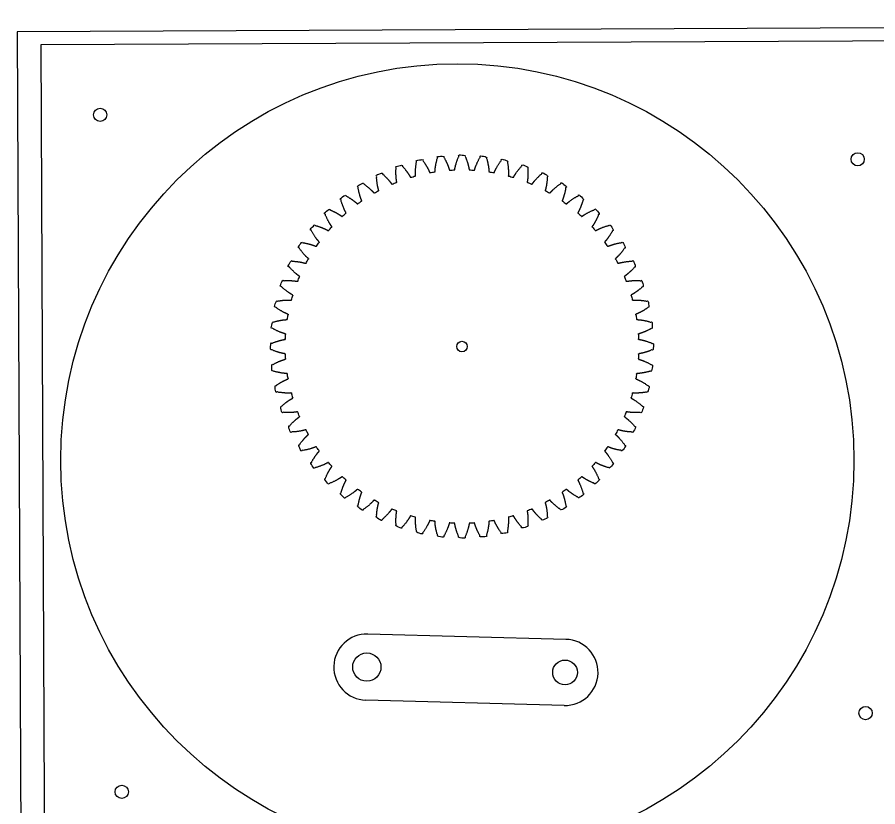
# Model space of a CAD drawing. Header units: inches. Extents: x -53 to 2382, y -31 to 1200.
# Drawn here: x -53 to 598, y 602 to 1200 of the extents above; entities that cross this region are included whole.
import ezdxf

# ---------------------------------------------------------------- set-up
doc = ezdxf.new("R2010")
doc.units = ezdxf.units.IN
doc.header["$MEASUREMENT"] = 0

msp = doc.modelspace()

# ---------------------------------------------------------------- linework, layer by layer
for p, q in [((361.94, 729.01), (211.99, 733.05)), ((360.59, 679.03), (210.65, 683.07))]:
    msp.add_line(p, q)
for points in [[(-47.66, -31.34), (2382.34, -20.38), (2376.84, 1199.62), (-53.16, 1188.66)], [(-29.95, -21.27), (2370.05, -10.45), (2364.64, 1189.55), (-35.36, 1178.73)]]:
    msp.add_lwpolyline(points, close=True)
for centre, radius in [((279.81, 864.43), 300), ((9.62, 1125.83), 5), ((582.66, 1092.14), 5), ((283.3, 950.49), 4), ((211.32, 708.06), 10.7), ((361.27, 704.02), 9.35), ((588.65, 673.27), 5), ((25.91, 613.74), 5)]:
    msp.add_circle(centre, radius)
for centre, start, end in [((211.32, 708.06), 88.45673, 268.45673), ((361.27, 704.02), 268.45673, 88.45673)]:
    msp.add_arc(centre, 25, start, end)
msp.add_rational_spline([(410.58, 900.76), (412.81, 900.54), (415.79, 900.45), (419.5, 900.76), (419.95, 901.98), (420.38, 903.21), (420.79, 904.45), (418.09, 907.01), (415.7, 908.79), (413.81, 910.02), (412.94, 910.58), (412.17, 911.03), (411.53, 911.37), (411.36, 911.46), (411.28, 911.65), (411.34, 911.84), (411.66, 912.92), (411.98, 914.01), (412.28, 915.1), (412.33, 915.29), (412.49, 915.41), (412.69, 915.39), (413.42, 915.34), (414.3, 915.31), (415.34, 915.32), (417.59, 915.35), (420.56, 915.6), (424.21, 916.32), (424.52, 917.59), (424.81, 918.86), (425.08, 920.13), (422.11, 922.37), (419.54, 923.88), (417.53, 924.88), (416.59, 925.35), (415.78, 925.7), (415.11, 925.97), (414.92, 926.05), (414.82, 926.22), (414.86, 926.42), (415.06, 927.53), (415.25, 928.64), (415.43, 929.76), (415.46, 929.96), (415.61, 930.09), (415.81, 930.1), (416.53, 930.13), (417.42, 930.2), (418.45, 930.33), (420.68, 930.61), (423.61, 931.19), (427.15, 932.32), (427.32, 933.61), (427.46, 934.9), (427.59, 936.2), (424.38, 938.09), (421.66, 939.3), (419.55, 940.07), (418.57, 940.43), (417.72, 940.69), (417.02, 940.88), (416.83, 940.94), (416.72, 941.1), (416.73, 941.3), (416.81, 942.43), (416.87, 943.56), (416.92, 944.69), (416.93, 944.89), (417.06, 945.03), (417.26, 945.07), (417.98, 945.18), (418.84, 945.34), (419.86, 945.59), (422.04, 946.12), (424.89, 947.02), (428.28, 948.54), (428.3, 949.84), (428.3, 951.14), (428.28, 952.45), (424.89, 953.96), (422.04, 954.86), (419.86, 955.39), (418.84, 955.64), (417.98, 955.81), (417.26, 955.92), (417.06, 955.95), (416.93, 956.1), (416.92, 956.3), (416.87, 957.43), (416.81, 958.56), (416.73, 959.69), (416.72, 959.88), (416.83, 960.05), (417.02, 960.1), (417.72, 960.29), (418.57, 960.55), (419.55, 960.91), (421.66, 961.68), (424.38, 962.89), (427.59, 964.78), (427.46, 966.08), (427.32, 967.37), (427.15, 968.67), (423.61, 969.8), (420.68, 970.37), (418.45, 970.65), (417.42, 970.79), (416.53, 970.85), (415.81, 970.88), (415.61, 970.89), (415.46, 971.02), (415.43, 971.22), (415.25, 972.34), (415.06, 973.45), (414.86, 974.57), (414.82, 974.76), (414.92, 974.94), (415.11, 975.01), (415.78, 975.28), (416.59, 975.63), (417.53, 976.1), (419.54, 977.1), (422.11, 978.61), (425.08, 980.85), (424.81, 982.12), (424.52, 983.39), (424.21, 984.66), (420.56, 985.38), (417.59, 985.63), (415.34, 985.66), (414.3, 985.67), (413.42, 985.64), (412.69, 985.59), (412.49, 985.58), (412.33, 985.69), (412.28, 985.88), (411.98, 986.98), (411.66, 988.06), (411.34, 989.15), (411.28, 989.34), (411.36, 989.52), (411.53, 989.61), (412.17, 989.96), (412.94, 990.4), (413.81, 990.97), (415.7, 992.19), (418.09, 993.98), (420.79, 996.53), (420.38, 997.77), (419.95, 999), (419.5, 1000.22), (415.79, 1000.53), (412.81, 1000.45), (410.58, 1000.22), (409.54, 1000.12), (408.66, 999.99), (407.95, 999.86), (407.75, 999.82), (407.58, 999.92), (407.5, 1000.1), (407.08, 1001.15), (406.65, 1002.2), (406.2, 1003.24), (406.13, 1003.42), (406.18, 1003.61), (406.35, 1003.73), (406.94, 1004.14), (407.66, 1004.66), (408.46, 1005.33), (410.2, 1006.75), (412.37, 1008.8), (414.77, 1011.64), (414.22, 1012.82), (413.66, 1013.99), (413.08, 1015.16), (409.36, 1015.05), (406.41, 1014.63), (404.21, 1014.16), (403.19, 1013.94), (402.33, 1013.72), (401.64, 1013.5), (401.45, 1013.45), (401.26, 1013.52), (401.17, 1013.7), (400.63, 1014.7), (400.09, 1015.69), (399.53, 1016.67), (399.43, 1016.84), (399.46, 1017.04), (399.61, 1017.17), (400.16, 1017.65), (400.81, 1018.25), (401.54, 1019), (403.1, 1020.61), (405.03, 1022.88), (407.1, 1025.98), (406.42, 1027.09), (405.73, 1028.19), (405.02, 1029.28), (401.34, 1028.76), (398.45, 1028.01), (396.32, 1027.3), (395.33, 1026.97), (394.51, 1026.65), (393.84, 1026.36), (393.65, 1026.28), (393.46, 1026.33), (393.35, 1026.5), (392.71, 1027.43), (392.05, 1028.35), (391.39, 1029.27), (391.27, 1029.43), (391.28, 1029.63), (391.41, 1029.77), (391.91, 1030.31), (392.48, 1030.98), (393.12, 1031.8), (394.5, 1033.58), (396.16, 1036.06), (397.87, 1039.36), (397.07, 1040.39), (396.26, 1041.41), (395.43, 1042.42), (391.83, 1041.49), (389.05, 1040.42), (387.01, 1039.47), (386.06, 1039.03), (385.28, 1038.62), (384.65, 1038.26), (384.48, 1038.16), (384.28, 1038.19), (384.15, 1038.34), (383.4, 1039.2), (382.65, 1040.04), (381.89, 1040.87), (381.75, 1041.02), (381.74, 1041.22), (381.86, 1041.38), (382.29, 1041.97), (382.78, 1042.7), (383.33, 1043.59), (384.5, 1045.51), (385.87, 1048.16), (387.2, 1051.63), (386.29, 1052.57), (385.37, 1053.49), (384.44, 1054.4), (380.96, 1053.07), (378.31, 1051.69), (376.39, 1050.52), (375.5, 1049.98), (374.77, 1049.48), (374.18, 1049.05), (374.02, 1048.94), (373.82, 1048.95), (373.68, 1049.08), (372.84, 1049.85), (372, 1050.6), (371.15, 1051.34), (371, 1051.48), (370.96, 1051.67), (371.06, 1051.84), (371.42, 1052.48), (371.83, 1053.26), (372.27, 1054.2), (373.22, 1056.24), (374.29, 1059.03), (375.22, 1062.63), (374.21, 1063.46), (373.2, 1064.27), (372.17, 1065.07), (368.86, 1063.36), (366.38, 1061.7), (364.61, 1060.32), (363.78, 1059.68), (363.11, 1059.1), (362.58, 1058.61), (362.43, 1058.48), (362.23, 1058.46), (362.07, 1058.58), (361.16, 1059.25), (360.23, 1059.9), (359.3, 1060.55), (359.14, 1060.66), (359.08, 1060.85), (359.16, 1061.03), (359.45, 1061.7), (359.77, 1062.53), (360.1, 1063.51), (360.82, 1065.65), (361.57, 1068.53), (362.09, 1072.22), (360.99, 1072.93), (359.89, 1073.62), (358.78, 1074.3), (355.68, 1072.23), (353.41, 1070.3), (351.8, 1068.73), (351.05, 1068), (350.45, 1067.36), (349.97, 1066.81), (349.84, 1066.66), (349.65, 1066.62), (349.47, 1066.72), (348.49, 1067.28), (347.5, 1067.83), (346.5, 1068.36), (346.33, 1068.46), (346.25, 1068.64), (346.31, 1068.83), (346.52, 1069.53), (346.75, 1070.38), (346.97, 1071.4), (347.44, 1073.6), (347.86, 1076.55), (347.96, 1080.27), (346.8, 1080.86), (345.62, 1081.42), (344.44, 1081.97), (341.6, 1079.57), (339.56, 1077.4), (338.13, 1075.66), (337.47, 1074.85), (336.94, 1074.14), (336.53, 1073.54), (336.42, 1073.38), (336.23, 1073.32), (336.04, 1073.4), (335, 1073.85), (333.96, 1074.28), (332.91, 1074.7), (332.72, 1074.77), (332.63, 1074.95), (332.66, 1075.14), (332.79, 1075.86), (332.92, 1076.73), (333.03, 1077.77), (333.25, 1080.01), (333.34, 1082.99), (333.03, 1086.7), (331.8, 1087.15), (330.57, 1087.58), (329.34, 1087.99), (326.78, 1085.28), (324.99, 1082.9), (323.77, 1081.01), (323.2, 1080.14), (322.76, 1079.37), (322.42, 1078.73), (322.32, 1078.55), (322.14, 1078.48), (321.95, 1078.53), (320.87, 1078.86), (319.78, 1079.17), (318.69, 1079.47), (318.5, 1079.53), (318.38, 1079.69), (318.39, 1079.89), (318.45, 1080.61), (318.48, 1081.5), (318.46, 1082.54), (318.43, 1084.79), (318.19, 1087.76), (317.46, 1091.41), (316.2, 1091.72), (314.93, 1092.01), (313.65, 1092.28), (311.42, 1089.3), (309.91, 1086.73), (308.9, 1084.72), (308.44, 1083.79), (308.08, 1082.98), (307.81, 1082.3), (307.74, 1082.12), (307.57, 1082.02), (307.37, 1082.06), (306.26, 1082.26), (305.14, 1082.45), (304.02, 1082.63), (303.83, 1082.66), (303.69, 1082.81), (303.69, 1083), (303.66, 1083.73), (303.59, 1084.61), (303.46, 1085.65), (303.18, 1087.88), (302.6, 1090.8), (301.47, 1094.35), (300.18, 1094.51), (298.88, 1094.66), (297.59, 1094.79), (295.7, 1091.58), (294.48, 1088.86), (293.71, 1086.75), (293.35, 1085.77), (293.09, 1084.92), (292.9, 1084.22), (292.85, 1084.03), (292.69, 1083.91), (292.49, 1083.93), (291.36, 1084), (290.23, 1084.07), (289.1, 1084.12), (288.9, 1084.12), (288.75, 1084.26), (288.72, 1084.45), (288.61, 1085.17), (288.44, 1086.04), (288.2, 1087.06), (287.67, 1089.24), (286.77, 1092.08), (285.25, 1095.48), (283.95, 1095.5), (282.64, 1095.5), (281.34, 1095.48), (279.82, 1092.08), (278.92, 1089.24), (278.39, 1087.06), (278.15, 1086.04), (277.98, 1085.17), (277.87, 1084.45), (277.84, 1084.26), (277.69, 1084.12), (277.49, 1084.12), (276.36, 1084.07), (275.23, 1084), (274.1, 1083.93), (273.9, 1083.91), (273.74, 1084.03), (273.69, 1084.22), (273.5, 1084.92), (273.24, 1085.77), (272.88, 1086.75), (272.11, 1088.86), (270.89, 1091.58), (269, 1094.79), (267.71, 1094.66), (266.41, 1094.51), (265.12, 1094.35), (263.99, 1090.8), (263.41, 1087.88), (263.13, 1085.65), (263, 1084.61), (262.93, 1083.73), (262.9, 1083), (262.9, 1082.81), (262.76, 1082.66), (262.57, 1082.63), (261.45, 1082.45), (260.33, 1082.26), (259.22, 1082.06), (259.02, 1082.02), (258.85, 1082.12), (258.78, 1082.3), (258.51, 1082.98), (258.15, 1083.79), (257.69, 1084.72), (256.68, 1086.73), (255.17, 1089.3), (252.94, 1092.28), (251.66, 1092.01), (250.39, 1091.72), (249.13, 1091.41), (248.4, 1087.76), (248.16, 1084.79), (248.13, 1082.54), (248.11, 1081.5), (248.14, 1080.61), (248.2, 1079.89), (248.21, 1079.69), (248.09, 1079.53), (247.9, 1079.47), (246.81, 1079.17), (245.72, 1078.86), (244.64, 1078.53), (244.45, 1078.48), (244.27, 1078.55), (244.17, 1078.73), (243.83, 1079.37), (243.39, 1080.14), (242.82, 1081.01), (241.6, 1082.9), (239.81, 1085.28), (237.25, 1087.99), (236.02, 1087.58), (234.79, 1087.15), (233.56, 1086.7), (233.25, 1082.99), (233.34, 1080.01), (233.56, 1077.77), (233.67, 1076.73), (233.8, 1075.86), (233.93, 1075.14), (233.96, 1074.95), (233.87, 1074.77), (233.68, 1074.7), (232.63, 1074.28), (231.59, 1073.85), (230.55, 1073.4), (230.36, 1073.32), (230.17, 1073.38), (230.06, 1073.54), (229.65, 1074.14), (229.12, 1074.85), (228.46, 1075.66), (227.03, 1077.4), (224.99, 1079.57), (222.15, 1081.97), (220.97, 1081.42), (219.79, 1080.86), (218.63, 1080.27), (218.73, 1076.55), (219.15, 1073.6), (219.62, 1071.4), (219.84, 1070.38), (220.07, 1069.53), (220.28, 1068.83), (220.34, 1068.64), (220.26, 1068.46), (220.09, 1068.36), (219.09, 1067.83), (218.1, 1067.28), (217.12, 1066.72), (216.94, 1066.62), (216.75, 1066.66), (216.62, 1066.81), (216.14, 1067.36), (215.54, 1068), (214.79, 1068.73), (213.18, 1070.3), (210.91, 1072.23), (207.81, 1074.3), (206.7, 1073.62), (205.6, 1072.93), (204.5, 1072.22), (205.02, 1068.53), (205.77, 1065.65), (206.49, 1063.51), (206.82, 1062.53), (207.14, 1061.7), (207.43, 1061.03), (207.51, 1060.85), (207.45, 1060.66), (207.29, 1060.55), (206.36, 1059.9), (205.43, 1059.25), (204.52, 1058.58), (204.36, 1058.46), (204.16, 1058.48), (204.01, 1058.61), (203.48, 1059.1), (202.81, 1059.68), (201.98, 1060.32), (200.21, 1061.7), (197.73, 1063.36), (194.42, 1065.07), (193.39, 1064.27), (192.38, 1063.46), (191.37, 1062.63), (192.3, 1059.03), (193.37, 1056.24), (194.32, 1054.2), (194.76, 1053.26), (195.17, 1052.48), (195.53, 1051.84), (195.63, 1051.67), (195.59, 1051.48), (195.44, 1051.34), (194.59, 1050.6), (193.75, 1049.85), (192.91, 1049.08), (192.77, 1048.95), (192.57, 1048.94), (192.41, 1049.05), (191.82, 1049.48), (191.09, 1049.98), (190.2, 1050.52), (188.28, 1051.69), (185.63, 1053.07), (182.15, 1054.4), (181.22, 1053.49), (180.3, 1052.57), (179.39, 1051.63), (180.72, 1048.16), (182.09, 1045.51), (183.26, 1043.59), (183.81, 1042.7), (184.3, 1041.97), (184.73, 1041.38), (184.85, 1041.22), (184.84, 1041.02), (184.7, 1040.87), (183.94, 1040.04), (183.19, 1039.2), (182.44, 1038.34), (182.31, 1038.19), (182.11, 1038.16), (181.94, 1038.26), (181.31, 1038.62), (180.53, 1039.03), (179.58, 1039.47), (177.54, 1040.42), (174.76, 1041.49), (171.16, 1042.42), (170.33, 1041.41), (169.52, 1040.39), (168.72, 1039.36), (170.43, 1036.06), (172.09, 1033.58), (173.47, 1031.8), (174.11, 1030.98), (174.68, 1030.31), (175.18, 1029.77), (175.31, 1029.63), (175.32, 1029.43), (175.2, 1029.27), (174.54, 1028.35), (173.88, 1027.43), (173.24, 1026.5), (173.13, 1026.33), (172.94, 1026.28), (172.75, 1026.36), (172.08, 1026.65), (171.26, 1026.97), (170.27, 1027.3), (168.14, 1028.01), (165.25, 1028.76), (161.57, 1029.28), (160.86, 1028.19), (160.17, 1027.09), (159.49, 1025.98), (161.56, 1022.88), (163.49, 1020.61), (165.05, 1019), (165.78, 1018.25), (166.43, 1017.65), (166.98, 1017.17), (167.13, 1017.04), (167.16, 1016.84), (167.06, 1016.67), (166.5, 1015.69), (165.96, 1014.7), (165.42, 1013.7), (165.33, 1013.52), (165.14, 1013.45), (164.95, 1013.5), (164.26, 1013.72), (163.4, 1013.94), (162.38, 1014.16), (160.18, 1014.63), (157.23, 1015.05), (153.51, 1015.16), (152.93, 1013.99), (152.37, 1012.82), (151.82, 1011.64), (154.22, 1008.8), (156.39, 1006.75), (158.13, 1005.33), (158.93, 1004.66), (159.65, 1004.14), (160.24, 1003.73), (160.41, 1003.61), (160.46, 1003.42), (160.39, 1003.24), (159.94, 1002.2), (159.51, 1001.15), (159.09, 1000.1), (159.01, 999.92), (158.84, 999.82), (158.64, 999.86), (157.93, 999.99), (157.05, 1000.12), (156.01, 1000.22), (153.78, 1000.45), (150.8, 1000.53), (147.09, 1000.22), (146.64, 999), (146.21, 997.77), (145.8, 996.53), (148.5, 993.98), (150.89, 992.19), (152.78, 990.97), (153.65, 990.4), (154.42, 989.96), (155.06, 989.61), (155.23, 989.52), (155.31, 989.34), (155.25, 989.15), (154.93, 988.06), (154.61, 986.98), (154.31, 985.88), (154.26, 985.69), (154.1, 985.58), (153.9, 985.59), (153.17, 985.64), (152.29, 985.67), (151.25, 985.66), (149, 985.63), (146.03, 985.38), (142.38, 984.66), (142.07, 983.39), (141.78, 982.12), (141.51, 980.85), (144.48, 978.61), (147.05, 977.1), (149.06, 976.1), (150, 975.63), (150.81, 975.28), (151.48, 975.01), (151.67, 974.94), (151.77, 974.76), (151.73, 974.57), (151.53, 973.45), (151.34, 972.34), (151.16, 971.22), (151.13, 971.02), (150.98, 970.89), (150.78, 970.88), (150.06, 970.85), (149.17, 970.79), (148.14, 970.65), (145.91, 970.37), (142.98, 969.8), (139.44, 968.67), (139.27, 967.37), (139.13, 966.08), (139, 964.78), (142.21, 962.89), (144.93, 961.68), (147.04, 960.91), (148.02, 960.55), (148.87, 960.29), (149.57, 960.1), (149.76, 960.05), (149.87, 959.88), (149.86, 959.69), (149.78, 958.56), (149.72, 957.43), (149.67, 956.3), (149.66, 956.1), (149.53, 955.95), (149.33, 955.92), (148.61, 955.81), (147.75, 955.64), (146.73, 955.39), (144.55, 954.86), (141.7, 953.96), (138.31, 952.45), (138.29, 951.14), (138.29, 949.84), (138.31, 948.54), (141.7, 947.02), (144.55, 946.12), (146.73, 945.59), (147.75, 945.34), (148.61, 945.18), (149.33, 945.07), (149.53, 945.03), (149.66, 944.89), (149.67, 944.69), (149.72, 943.56), (149.78, 942.43), (149.86, 941.3), (149.87, 941.1), (149.76, 940.94), (149.57, 940.88), (148.87, 940.69), (148.02, 940.43), (147.04, 940.07), (144.93, 939.3), (142.21, 938.09), (139, 936.2), (139.13, 934.9), (139.27, 933.61), (139.44, 932.32), (142.98, 931.19), (145.91, 930.61), (148.14, 930.33), (149.17, 930.2), (150.06, 930.13), (150.78, 930.1), (150.98, 930.09), (151.13, 929.96), (151.16, 929.76), (151.34, 928.64), (151.53, 927.53), (151.73, 926.42), (151.77, 926.22), (151.67, 926.05), (151.48, 925.97), (150.81, 925.7), (150, 925.35), (149.06, 924.88), (147.05, 923.88), (144.48, 922.37), (141.51, 920.13), (141.78, 918.86), (142.07, 917.59), (142.38, 916.32), (146.03, 915.6), (149, 915.35), (151.25, 915.32), (152.29, 915.31), (153.17, 915.34), (153.9, 915.39), (154.1, 915.41), (154.26, 915.29), (154.31, 915.1), (154.61, 914.01), (154.93, 912.92), (155.25, 911.84), (155.31, 911.65), (155.23, 911.46), (155.06, 911.37), (154.42, 911.03), (153.65, 910.58), (152.78, 910.02), (150.89, 908.79), (148.5, 907.01), (145.8, 904.45), (146.21, 903.21), (146.64, 901.98), (147.09, 900.76), (150.8, 900.45), (153.78, 900.54), (156.01, 900.76), (157.05, 900.86), (157.93, 900.99), (158.64, 901.12), (158.84, 901.16), (159.01, 901.06), (159.09, 900.88), (159.51, 899.83), (159.94, 898.78), (160.39, 897.74), (160.46, 897.56), (160.41, 897.37), (160.24, 897.26), (159.65, 896.84), (158.93, 896.32), (158.13, 895.66), (156.39, 894.23), (154.22, 892.19), (151.82, 889.34), (152.37, 888.16), (152.93, 886.99), (153.51, 885.82), (157.23, 885.93), (160.18, 886.35), (162.38, 886.82), (163.4, 887.04), (164.26, 887.27), (164.95, 887.48), (165.14, 887.54), (165.33, 887.46), (165.42, 887.28), (165.96, 886.29), (166.5, 885.3), (167.06, 884.31), (167.16, 884.14), (167.13, 883.94), (166.98, 883.81), (166.43, 883.34), (165.78, 882.73), (165.05, 881.99), (163.49, 880.38), (161.56, 878.1), (159.49, 875.01), (160.17, 873.9), (160.86, 872.79), (161.57, 871.7), (165.25, 872.22), (168.14, 872.97), (170.27, 873.68), (171.26, 874.01), (172.08, 874.34), (172.75, 874.62), (172.94, 874.7), (173.13, 874.65), (173.24, 874.48), (173.88, 873.55), (174.54, 872.63), (175.2, 871.72), (175.32, 871.56), (175.31, 871.36), (175.18, 871.21), (174.68, 870.67), (174.11, 870), (173.47, 869.18), (172.09, 867.4), (170.43, 864.93), (168.72, 861.62), (169.52, 860.59), (170.33, 859.57), (171.16, 858.56), (174.76, 859.5), (177.54, 860.56), (179.58, 861.51), (180.53, 861.95), (181.31, 862.36), (181.94, 862.72), (182.11, 862.82), (182.31, 862.79), (182.44, 862.64), (183.19, 861.79), (183.94, 860.94), (184.7, 860.11), (184.84, 859.96), (184.85, 859.76), (184.73, 859.6), (184.3, 859.02), (183.81, 858.28), (183.26, 857.39), (182.09, 855.47), (180.72, 852.83), (179.39, 849.35), (180.3, 848.42), (181.22, 847.5), (182.15, 846.59), (185.63, 847.92), (188.28, 849.29), (190.2, 850.46), (191.09, 851), (191.82, 851.5), (192.41, 851.93), (192.57, 852.05), (192.77, 852.04), (192.91, 851.9), (193.75, 851.14), (194.59, 850.38), (195.44, 849.64), (195.59, 849.51), (195.63, 849.31), (195.53, 849.14), (195.17, 848.51), (194.76, 847.73), (194.32, 846.78), (193.37, 844.74), (192.3, 841.96), (191.37, 838.35), (192.38, 837.53), (193.39, 836.71), (194.42, 835.92), (197.73, 837.63), (200.21, 839.29), (201.98, 840.66), (202.81, 841.3), (203.48, 841.88), (204.01, 842.37), (204.16, 842.51), (204.36, 842.52), (204.52, 842.4), (205.43, 841.73), (206.36, 841.08), (207.29, 840.44), (207.45, 840.32), (207.51, 840.13), (207.43, 839.95), (207.14, 839.28), (206.82, 838.46), (206.49, 837.47), (205.77, 835.34), (205.02, 832.45), (204.5, 828.77), (205.6, 828.06), (206.7, 827.36), (207.81, 826.69), (210.91, 828.76), (213.18, 830.68), (214.79, 832.25), (215.54, 832.98), (216.14, 833.63), (216.62, 834.18), (216.75, 834.33), (216.94, 834.36), (217.12, 834.26), (218.1, 833.7), (219.09, 833.15), (220.09, 832.62), (220.26, 832.52), (220.34, 832.34), (220.28, 832.15), (220.07, 831.45), (219.84, 830.6), (219.62, 829.58), (219.15, 827.38), (218.73, 824.43), (218.63, 820.71), (219.79, 820.13), (220.97, 819.56), (222.15, 819.01), (224.99, 821.42), (227.03, 823.59), (228.46, 825.32), (229.12, 826.13), (229.65, 826.84), (230.06, 827.44), (230.17, 827.61), (230.36, 827.66), (230.55, 827.58), (231.59, 827.14), (232.63, 826.7), (233.68, 826.28), (233.87, 826.21), (233.96, 826.03), (233.93, 825.84), (233.8, 825.12), (233.67, 824.25), (233.56, 823.21), (233.34, 820.97), (233.25, 817.99), (233.56, 814.28), (234.79, 813.84), (236.02, 813.41), (237.25, 812.99), (239.81, 815.7), (241.6, 818.08), (242.82, 819.97), (243.39, 820.85), (243.83, 821.61), (244.17, 822.25), (244.27, 822.43), (244.45, 822.51), (244.64, 822.45), (245.72, 822.12), (246.81, 821.81), (247.9, 821.51), (248.09, 821.46), (248.21, 821.29), (248.2, 821.1), (248.14, 820.37), (248.11, 819.49), (248.13, 818.44), (248.16, 816.19), (248.4, 813.22), (249.13, 809.57), (250.39, 809.27), (251.66, 808.98), (252.94, 808.7), (255.17, 811.68), (256.68, 814.25), (257.69, 816.26), (258.15, 817.19), (258.51, 818), (258.78, 818.68), (258.85, 818.87), (259.02, 818.96), (259.22, 818.93), (260.33, 818.72), (261.45, 818.53), (262.57, 818.36), (262.76, 818.33), (262.9, 818.18), (262.9, 817.98), (262.93, 817.25), (263, 816.37), (263.13, 815.34), (263.41, 813.1), (263.99, 810.18), (265.12, 806.63), (266.41, 806.47), (267.71, 806.32), (269, 806.2), (270.89, 809.4), (272.11, 812.13), (272.88, 814.24), (273.24, 815.22), (273.5, 816.06), (273.69, 816.76), (273.74, 816.96), (273.9, 817.07), (274.1, 817.06), (275.23, 816.98), (276.36, 816.92), (277.49, 816.87), (277.69, 816.86), (277.84, 816.73), (277.87, 816.53), (277.98, 815.81), (278.15, 814.94), (278.39, 813.93), (278.92, 811.74), (279.82, 808.9), (281.34, 805.5), (282.64, 805.49), (283.95, 805.49), (285.25, 805.5), (286.77, 808.9), (287.67, 811.74), (288.2, 813.93), (288.44, 814.94), (288.61, 815.81), (288.72, 816.53), (288.75, 816.73), (288.9, 816.86), (289.1, 816.87), (290.23, 816.92), (291.36, 816.98), (292.49, 817.06), (292.69, 817.07), (292.85, 816.96), (292.9, 816.76), (293.09, 816.06), (293.35, 815.22), (293.71, 814.24), (294.48, 812.13), (295.7, 809.4), (297.59, 806.2), (298.88, 806.32), (300.18, 806.47), (301.47, 806.63), (302.6, 810.18), (303.18, 813.1), (303.46, 815.34), (303.59, 816.37), (303.66, 817.25), (303.69, 817.98), (303.69, 818.18), (303.83, 818.33), (304.02, 818.36), (305.14, 818.53), (306.26, 818.72), (307.37, 818.93), (307.57, 818.96), (307.74, 818.87), (307.81, 818.68), (308.08, 818), (308.44, 817.19), (308.9, 816.26), (309.91, 814.25), (311.42, 811.68), (313.65, 808.7), (314.93, 808.98), (316.2, 809.27), (317.46, 809.57), (318.19, 813.22), (318.43, 816.19), (318.46, 818.44), (318.48, 819.49), (318.45, 820.37), (318.39, 821.1), (318.38, 821.29), (318.5, 821.46), (318.69, 821.51), (319.78, 821.81), (320.87, 822.12), (321.95, 822.45), (322.14, 822.51), (322.32, 822.43), (322.42, 822.25), (322.76, 821.61), (323.2, 820.85), (323.77, 819.97), (324.99, 818.08), (326.78, 815.7), (329.34, 812.99), (330.57, 813.41), (331.8, 813.84), (333.03, 814.28), (333.34, 817.99), (333.25, 820.97), (333.03, 823.21), (332.92, 824.25), (332.79, 825.12), (332.66, 825.84), (332.63, 826.03), (332.72, 826.21), (332.91, 826.28), (333.96, 826.7), (335, 827.14), (336.04, 827.58), (336.23, 827.66), (336.42, 827.61), (336.53, 827.44), (336.94, 826.84), (337.47, 826.13), (338.13, 825.32), (339.56, 823.59), (341.6, 821.42), (344.44, 819.01), (345.62, 819.56), (346.8, 820.13), (347.96, 820.71), (347.86, 824.43), (347.44, 827.38), (346.97, 829.58), (346.75, 830.6), (346.52, 831.45), (346.31, 832.15), (346.25, 832.34), (346.33, 832.52), (346.5, 832.62), (347.5, 833.15), (348.49, 833.7), (349.47, 834.26), (349.65, 834.36), (349.84, 834.33), (349.97, 834.18), (350.45, 833.63), (351.05, 832.98), (351.8, 832.25), (353.41, 830.68), (355.68, 828.76), (358.78, 826.69), (359.89, 827.36), (360.99, 828.06), (362.09, 828.77), (361.57, 832.45), (360.82, 835.34), (360.1, 837.47), (359.77, 838.46), (359.45, 839.28), (359.16, 839.95), (359.08, 840.13), (359.14, 840.32), (359.3, 840.44), (360.23, 841.08), (361.16, 841.73), (362.07, 842.4), (362.23, 842.52), (362.43, 842.51), (362.58, 842.37), (363.11, 841.88), (363.78, 841.3), (364.61, 840.66), (366.38, 839.29), (368.86, 837.63), (372.17, 835.92), (373.2, 836.71), (374.21, 837.53), (375.22, 838.35), (374.29, 841.96), (373.22, 844.74), (372.27, 846.78), (371.83, 847.73), (371.42, 848.51), (371.06, 849.14), (370.96, 849.31), (371, 849.51), (371.15, 849.64), (372, 850.38), (372.84, 851.14), (373.68, 851.9), (373.82, 852.04), (374.02, 852.05), (374.18, 851.93), (374.77, 851.5), (375.5, 851), (376.39, 850.46), (378.31, 849.29), (380.96, 847.92), (384.44, 846.59), (385.37, 847.5), (386.29, 848.42), (387.2, 849.35), (385.87, 852.83), (384.5, 855.47), (383.33, 857.39), (382.78, 858.28), (382.29, 859.02), (381.86, 859.6), (381.74, 859.76), (381.75, 859.96), (381.89, 860.11), (382.65, 860.94), (383.4, 861.79), (384.15, 862.64), (384.28, 862.79), (384.48, 862.82), (384.65, 862.72), (385.28, 862.36), (386.06, 861.95), (387.01, 861.51), (389.05, 860.56), (391.83, 859.5), (395.43, 858.56), (396.26, 859.57), (397.07, 860.59), (397.87, 861.62), (396.16, 864.93), (394.5, 867.4), (393.12, 869.18), (392.48, 870), (391.91, 870.67), (391.41, 871.21), (391.28, 871.36), (391.27, 871.56), (391.39, 871.72), (392.05, 872.63), (392.71, 873.55), (393.35, 874.48), (393.46, 874.65), (393.65, 874.7), (393.84, 874.62), (394.51, 874.34), (395.33, 874.01), (396.32, 873.68), (398.45, 872.97), (401.34, 872.22), (405.02, 871.7), (405.73, 872.79), (406.42, 873.9), (407.1, 875.01), (405.03, 878.1), (403.1, 880.38), (401.54, 881.99), (400.81, 882.73), (400.16, 883.34), (399.61, 883.81), (399.46, 883.94), (399.43, 884.14), (399.53, 884.31), (400.09, 885.3), (400.63, 886.29), (401.17, 887.28), (401.26, 887.46), (401.45, 887.54), (401.64, 887.48), (402.33, 887.27), (403.19, 887.04), (404.21, 886.82), (406.41, 886.35), (409.36, 885.93), (413.08, 885.82), (413.66, 886.99), (414.22, 888.16), (414.77, 889.34), (412.37, 892.19), (410.2, 894.23), (408.46, 895.66), (407.66, 896.32), (406.94, 896.84), (406.35, 897.26), (406.18, 897.37), (406.13, 897.56), (406.2, 897.74), (406.65, 898.78), (407.08, 899.83), (407.5, 900.88), (407.58, 901.06), (407.75, 901.16), (407.95, 901.12), (408.66, 900.99), (409.54, 900.86), (410.58, 900.76)], [1, 1, 1, 1, 0.999939459998, 0.999939459998, 1, 1, 1, 1, 1, 1, 1, 0.848877451373, 0.848877451373, 1, 0.999946311089, 0.999946311089, 1, 0.848877451372, 0.848877451372, 1, 1, 1, 1, 1, 1, 1, 0.999939459998, 0.999939459998, 1, 1, 1, 1, 1, 1, 1, 0.848877451372, 0.848877451372, 1, 0.999946311089, 0.999946311089, 1, 0.848877451373, 0.848877451373, 1, 1, 1, 1, 1, 1, 1, 0.999939459998, 0.999939459998, 1, 1, 1, 1, 1, 1, 1, 0.848877451373, 0.848877451373, 1, 0.999946311089, 0.999946311089, 1, 0.848877451372, 0.848877451372, 1, 1, 1, 1, 1, 1, 1, 0.999939459998, 0.999939459998, 1, 1, 1, 1, 1, 1, 1, 0.848877451373, 0.848877451373, 1, 0.999946311089, 0.999946311089, 1, 0.848877451372, 0.848877451372, 1, 1, 1, 1, 1, 1, 1, 0.999939459998, 0.999939459998, 1, 1, 1, 1, 1, 1, 1, 0.848877451373, 0.848877451373, 1, 0.999946311089, 0.999946311089, 1, 0.848877451373, 0.848877451373, 1, 1, 1, 1, 1, 1, 1, 0.999939459998, 0.999939459998, 1, 1, 1, 1, 1, 1, 1, 0.848877451373, 0.848877451373, 1, 0.999946311089, 0.999946311089, 1, 0.848877451372, 0.848877451372, 1, 1, 1, 1, 1, 1, 1, 0.999939459998, 0.999939459998, 1, 1, 1, 1, 1, 1, 1, 0.848877451373, 0.848877451373, 1, 0.999946311089, 0.999946311089, 1, 0.848877451372, 0.848877451372, 1, 1, 1, 1, 1, 1, 1, 0.999939459998, 0.999939459998, 1, 1, 1, 1, 1, 1, 1, 0.848877451373, 0.848877451373, 1, 0.999946311089, 0.999946311089, 1, 0.848877451373, 0.848877451373, 1, 1, 1, 1, 1, 1, 1, 0.999939459998, 0.999939459998, 1, 1, 1, 1, 1, 1, 1, 0.848877451373, 0.848877451373, 1, 0.999946311089, 0.999946311089, 1, 0.848877451373, 0.848877451373, 1, 1, 1, 1, 1, 1, 1, 0.999939459998, 0.999939459998, 1, 1, 1, 1, 1, 1, 1, 0.848877451373, 0.848877451373, 1, 0.999946311089, 0.999946311089, 1, 0.848877451373, 0.848877451373, 1, 1, 1, 1, 1, 1, 1, 0.999939459998, 0.999939459998, 1, 1, 1, 1, 1, 1, 1, 0.848877451373, 0.848877451373, 1, 0.999946311089, 0.999946311089, 1, 0.848877451373, 0.848877451373, 1, 1, 1, 1, 1, 1, 1, 0.999939459998, 0.999939459998, 1, 1, 1, 1, 1, 1, 1, 0.848877451373, 0.848877451373, 1, 0.999946311089, 0.999946311089, 1, 0.848877451372, 0.848877451372, 1, 1, 1, 1, 1, 1, 1, 0.999939459998, 0.999939459998, 1, 1, 1, 1, 1, 1, 1, 0.848877451373, 0.848877451373, 1, 0.999946311089, 0.999946311089, 1, 0.848877451373, 0.848877451373, 1, 1, 1, 1, 1, 1, 1, 0.999939459998, 0.999939459998, 1, 1, 1, 1, 1, 1, 1, 0.848877451373, 0.848877451373, 1, 0.999946311089, 0.999946311089, 1, 0.848877451373, 0.848877451373, 1, 1, 1, 1, 1, 1, 1, 0.999939459998, 0.999939459998, 1, 1, 1, 1, 1, 1, 1, 0.848877451372, 0.848877451372, 1, 0.999946311089, 0.999946311089, 1, 0.848877451373, 0.848877451373, 1, 1, 1, 1, 1, 1, 1, 0.999939459998, 0.999939459998, 1, 1, 1, 1, 1, 1, 1, 0.848877451373, 0.848877451373, 1, 0.999946311089, 0.999946311089, 1, 0.848877451373, 0.848877451373, 1, 1, 1, 1, 1, 1, 1, 0.999939459998, 0.999939459998, 1, 1, 1, 1, 1, 1, 1, 0.848877451372, 0.848877451372, 1, 0.999946311089, 0.999946311089, 1, 0.848877451372, 0.848877451372, 1, 1, 1, 1, 1, 1, 1, 0.999939459998, 0.999939459998, 1, 1, 1, 1, 1, 1, 1, 0.848877451373, 0.848877451373, 1, 0.999946311089, 0.999946311089, 1, 0.848877451373, 0.848877451373, 1, 1, 1, 1, 1, 1, 1, 0.999939459998, 0.999939459998, 1, 1, 1, 1, 1, 1, 1, 0.848877451373, 0.848877451373, 1, 0.999946311089, 0.999946311089, 1, 0.848877451372, 0.848877451372, 1, 1, 1, 1, 1, 1, 1, 0.999939459998, 0.999939459998, 1, 1, 1, 1, 1, 1, 1, 0.848877451373, 0.848877451373, 1, 0.999946311089, 0.999946311089, 1, 0.848877451372, 0.848877451372, 1, 1, 1, 1, 1, 1, 1, 0.999939459998, 0.999939459998, 1, 1, 1, 1, 1, 1, 1, 0.848877451373, 0.848877451373, 1, 0.999946311089, 0.999946311089, 1, 0.848877451373, 0.848877451373, 1, 1, 1, 1, 1, 1, 1, 0.999939459998, 0.999939459998, 1, 1, 1, 1, 1, 1, 1, 0.848877451373, 0.848877451373, 1, 0.999946311089, 0.999946311089, 1, 0.848877451372, 0.848877451372, 1, 1, 1, 1, 1, 1, 1, 0.999939459998, 0.999939459998, 1, 1, 1, 1, 1, 1, 1, 0.848877451372, 0.848877451372, 1, 0.999946311089, 0.999946311089, 1, 0.848877451373, 0.848877451373, 1, 1, 1, 1, 1, 1, 1, 0.999939459998, 0.999939459998, 1, 1, 1, 1, 1, 1, 1, 0.848877451373, 0.848877451373, 1, 0.999946311089, 0.999946311089, 1, 0.848877451373, 0.848877451373, 1, 1, 1, 1, 1, 1, 1, 0.999939459998, 0.999939459998, 1, 1, 1, 1, 1, 1, 1, 0.848877451373, 0.848877451373, 1, 0.999946311089, 0.999946311089, 1, 0.848877451373, 0.848877451373, 1, 1, 1, 1, 1, 1, 1, 0.999939459998, 0.999939459998, 1, 1, 1, 1, 1, 1, 1, 0.848877451373, 0.848877451373, 1, 0.999946311089, 0.999946311089, 1, 0.848877451373, 0.848877451373, 1, 1, 1, 1, 1, 1, 1, 0.999939459998, 0.999939459998, 1, 1, 1, 1, 1, 1, 1, 0.848877451373, 0.848877451373, 1, 0.999946311089, 0.999946311089, 1, 0.848877451372, 0.848877451372, 1, 1, 1, 1, 1, 1, 1, 0.999939459998, 0.999939459998, 1, 1, 1, 1, 1, 1, 1, 0.848877451373, 0.848877451373, 1, 0.999946311089, 0.999946311089, 1, 0.848877451372, 0.848877451372, 1, 1, 1, 1, 1, 1, 1, 0.999939459998, 0.999939459998, 1, 1, 1, 1, 1, 1, 1, 0.848877451373, 0.848877451373, 1, 0.999946311089, 0.999946311089, 1, 0.848877451373, 0.848877451373, 1, 1, 1, 1, 1, 1, 1, 0.999939459998, 0.999939459998, 1, 1, 1, 1, 1, 1, 1, 0.848877451373, 0.848877451373, 1, 0.999946311089, 0.999946311089, 1, 0.848877451373, 0.848877451373, 1, 1, 1, 1, 1, 1, 1, 0.999939459998, 0.999939459998, 1, 1, 1, 1, 1, 1, 1, 0.848877451372, 0.848877451372, 1, 0.999946311089, 0.999946311089, 1, 0.848877451372, 0.848877451372, 1, 1, 1, 1, 1, 1, 1, 0.999939459998, 0.999939459998, 1, 1, 1, 1, 1, 1, 1, 0.848877451373, 0.848877451373, 1, 0.999946311089, 0.999946311089, 1, 0.848877451373, 0.848877451373, 1, 1, 1, 1, 1, 1, 1, 0.999939459998, 0.999939459998, 1, 1, 1, 1, 1, 1, 1, 0.848877451372, 0.848877451372, 1, 0.999946311089, 0.999946311089, 1, 0.848877451371, 0.848877451371, 1, 1, 1, 1, 1, 1, 1, 0.999939459998, 0.999939459998, 1, 1, 1, 1, 1, 1, 1, 0.848877451373, 0.848877451373, 1, 0.999946311089, 0.999946311089, 1, 0.848877451373, 0.848877451373, 1, 1, 1, 1, 1, 1, 1, 0.999939459998, 0.999939459998, 1, 1, 1, 1, 1, 1, 1, 0.848877451372, 0.848877451372, 1, 0.999946311089, 0.999946311089, 1, 0.848877451373, 0.848877451373, 1, 1, 1, 1, 1, 1, 1, 0.999939459998, 0.999939459998, 1, 1, 1, 1, 1, 1, 1, 0.848877451373, 0.848877451373, 1, 0.999946311089, 0.999946311089, 1, 0.848877451373, 0.848877451373, 1, 1, 1, 1, 1, 1, 1, 0.999939459998, 0.999939459998, 1, 1, 1, 1, 1, 1, 1, 0.848877451373, 0.848877451373, 1, 0.999946311089, 0.999946311089, 1, 0.848877451373, 0.848877451373, 1, 1, 1, 1, 1, 1, 1, 0.999939459998, 0.999939459998, 1, 1, 1, 1, 1, 1, 1, 0.848877451372, 0.848877451372, 1, 0.999946311089, 0.999946311089, 1, 0.848877451372, 0.848877451372, 1, 1, 1, 1, 1, 1, 1, 0.999939459998, 0.999939459998, 1, 1, 1, 1, 1, 1, 1, 0.848877451373, 0.848877451373, 1, 0.999946311089, 0.999946311089, 1, 0.848877451372, 0.848877451372, 1, 1, 1, 1, 1, 1, 1, 0.999939459998, 0.999939459998, 1, 1, 1, 1, 1, 1, 1, 0.848877451373, 0.848877451373, 1, 0.999946311089, 0.999946311089, 1, 0.848877451372, 0.848877451372, 1, 1, 1, 1, 1, 1, 1, 0.999939459998, 0.999939459998, 1, 1, 1, 1, 1, 1, 1, 0.848877451373, 0.848877451373, 1, 0.999946311089, 0.999946311089, 1, 0.848877451373, 0.848877451373, 1, 1, 1, 1, 1, 1, 1, 0.999939459998, 0.999939459998, 1, 1, 1, 1, 1, 1, 1, 0.848877451373, 0.848877451373, 1, 0.999946311089, 0.999946311089, 1, 0.848877451372, 0.848877451372, 1, 1, 1, 1, 1, 1, 1, 0.999939459998, 0.999939459998, 1, 1, 1, 1, 1, 1, 1, 0.848877451373, 0.848877451373, 1, 0.999946311089, 0.999946311089, 1, 0.848877451373, 0.848877451373, 1, 1, 1, 1, 1, 1, 1, 0.999939459998, 0.999939459998, 1, 1, 1, 1, 1, 1, 1, 0.848877451373, 0.848877451373, 1, 0.999946311089, 0.999946311089, 1, 0.848877451373, 0.848877451373, 1, 1, 1, 1, 1, 1, 1, 0.999939459998, 0.999939459998, 1, 1, 1, 1, 1, 1, 1, 0.848877451373, 0.848877451373, 1, 0.999946311089, 0.999946311089, 1, 0.848877451372, 0.848877451372, 1, 1, 1, 1, 1, 1, 1, 0.999939459998, 0.999939459998, 1, 1, 1, 1, 1, 1, 1, 0.848877451372, 0.848877451372, 1, 0.999946311089, 0.999946311089, 1, 0.848877451372, 0.848877451372, 1, 1, 1, 1, 1, 1, 1, 0.999939459998, 0.999939459998, 1, 1, 1, 1, 1, 1, 1, 0.848877451373, 0.848877451373, 1, 0.999946311089, 0.999946311089, 1, 0.848877451373, 0.848877451373, 1, 1, 1, 1, 1, 1, 1, 0.999939459998, 0.999939459998, 1, 1, 1, 1, 1, 1, 1, 0.848877451373, 0.848877451373, 1, 0.999946311089, 0.999946311089, 1, 0.848877451372, 0.848877451372, 1, 1, 1, 1, 1, 1, 1, 0.999939459998, 0.999939459998, 1, 1, 1, 1, 1, 1, 1, 0.848877451373, 0.848877451373, 1, 0.999946311089, 0.999946311089, 1, 0.848877451373, 0.848877451373, 1, 1, 1, 1, 1, 1, 1, 0.999939459998, 0.999939459998, 1, 1, 1, 1, 1, 1, 1, 0.848877451373, 0.848877451373, 1, 0.999946311089, 0.999946311089, 1, 0.848877451372, 0.848877451372, 1, 1, 1, 1, 1, 1, 1, 0.999939459998, 0.999939459998, 1, 1, 1, 1, 1, 1, 1, 0.848877451373, 0.848877451373, 1, 0.999946311089, 0.999946311089, 1, 0.848877451373, 0.848877451373, 1, 1, 1, 1, 1, 1, 1, 0.999939459998, 0.999939459998, 1, 1, 1, 1, 1, 1, 1, 0.848877451372, 0.848877451372, 1, 0.999946311089, 0.999946311089, 1, 0.848877451372, 0.848877451372, 1, 1, 1, 1, 1, 1, 1, 0.999939459998, 0.999939459998, 1, 1, 1, 1, 1, 1, 1, 0.848877451373, 0.848877451373, 1, 0.999946311089, 0.999946311089, 1, 0.848877451373, 0.848877451373, 1, 1, 1, 1, 1, 1, 1, 0.999939459998, 0.999939459998, 1, 1, 1, 1, 1, 1, 1, 0.848877451373, 0.848877451373, 1, 0.999946311089, 0.999946311089, 1, 0.848877451372, 0.848877451372, 1, 1, 1, 1, 1, 1, 1, 0.999939459998, 0.999939459998, 1, 1, 1, 1, 1, 1, 1, 0.848877451373, 0.848877451373, 1, 0.999946311089, 0.999946311089, 1, 0.848877451373, 0.848877451373, 1, 1, 1, 1, 1, 1, 1, 0.999939459998, 0.999939459998, 1, 1, 1, 1, 1, 1, 1, 0.848877451373, 0.848877451373, 1, 0.999946311089, 0.999946311089, 1, 0.848877451372, 0.848877451372, 1, 1, 1, 1], degree=3, knots=[0, 0, 0, 0, 1, 1, 1, 1.026953, 1.026953, 1.026953, 2.026953, 2.026953, 2.026953, 3.026953, 3.026953, 3.026953, 4.400436, 4.400436, 4.400436, 4.425819, 4.425819, 4.425819, 5.799301, 5.799301, 5.799301, 6.799301, 6.799301, 6.799301, 7.799301, 7.799301, 7.799301, 7.826255, 7.826255, 7.826255, 8.826255, 8.826255, 8.826255, 9.826255, 9.826255, 9.826255, 11.199738, 11.199738, 11.199738, 11.22512, 11.22512, 11.22512, 12.598603, 12.598603, 12.598603, 13.598603, 13.598603, 13.598603, 14.598603, 14.598603, 14.598603, 14.625556, 14.625556, 14.625556, 15.625556, 15.625556, 15.625556, 16.625556, 16.625556, 16.625556, 17.999039, 17.999039, 17.999039, 18.024422, 18.024422, 18.024422, 19.397904, 19.397904, 19.397904, 20.397904, 20.397904, 20.397904, 21.397904, 21.397904, 21.397904, 21.424858, 21.424858, 21.424858, 22.424858, 22.424858, 22.424858, 23.424858, 23.424858, 23.424858, 24.79834, 24.79834, 24.79834, 24.823723, 24.823723, 24.823723, 26.197206, 26.197206, 26.197206, 27.197206, 27.197206, 27.197206, 28.197206, 28.197206, 28.197206, 28.224159, 28.224159, 28.224159, 29.224159, 29.224159, 29.224159, 30.224159, 30.224159, 30.224159, 31.597642, 31.597642, 31.597642, 31.623024, 31.623024, 31.623024, 32.996507, 32.996507, 32.996507, 33.996507, 33.996507, 33.996507, 34.996507, 34.996507, 34.996507, 35.023461, 35.023461, 35.023461, 36.023461, 36.023461, 36.023461, 37.023461, 37.023461, 37.023461, 38.396943, 38.396943, 38.396943, 38.422326, 38.422326, 38.422326, 39.795809, 39.795809, 39.795809, 40.795809, 40.795809, 40.795809, 41.795809, 41.795809, 41.795809, 41.822762, 41.822762, 41.822762, 42.822762, 42.822762, 42.822762, 43.822762, 43.822762, 43.822762, 45.196245, 45.196245, 45.196245, 45.221627, 45.221627, 45.221627, 46.59511, 46.59511, 46.59511, 47.59511, 47.59511, 47.59511, 48.59511, 48.59511, 48.59511, 48.622063, 48.622063, 48.622063, 49.622063, 49.622063, 49.622063, 50.622063, 50.622063, 50.622063, 51.995546, 51.995546, 51.995546, 52.020929, 52.020929, 52.020929, 53.394411, 53.394411, 53.394411, 54.394411, 54.394411, 54.394411, 55.394411, 55.394411, 55.394411, 55.421365, 55.421365, 55.421365, 56.421365, 56.421365, 56.421365, 57.421365, 57.421365, 57.421365, 58.794848, 58.794848, 58.794848, 58.82023, 58.82023, 58.82023, 60.193713, 60.193713, 60.193713, 61.193713, 61.193713, 61.193713, 62.193713, 62.193713, 62.193713, 62.220666, 62.220666, 62.220666, 63.220666, 63.220666, 63.220666, 64.220666, 64.220666, 64.220666, 65.594149, 65.594149, 65.594149, 65.619532, 65.619532, 65.619532, 66.993014, 66.993014, 66.993014, 67.993014, 67.993014, 67.993014, 68.993014, 68.993014, 68.993014, 69.019968, 69.019968, 69.019968, 70.019968, 70.019968, 70.019968, 71.019968, 71.019968, 71.019968, 72.39345, 72.39345, 72.39345, 72.418833, 72.418833, 72.418833, 73.792316, 73.792316, 73.792316, 74.792316, 74.792316, 74.792316, 75.792316, 75.792316, 75.792316, 75.819269, 75.819269, 75.819269, 76.819269, 76.819269, 76.819269, 77.819269, 77.819269, 77.819269, 79.192752, 79.192752, 79.192752, 79.218134, 79.218134, 79.218134, 80.591617, 80.591617, 80.591617, 81.591617, 81.591617, 81.591617, 82.591617, 82.591617, 82.591617, 82.618571, 82.618571, 82.618571, 83.618571, 83.618571, 83.618571, 84.618571, 84.618571, 84.618571, 85.992053, 85.992053, 85.992053, 86.017436, 86.017436, 86.017436, 87.390919, 87.390919, 87.390919, 88.390919, 88.390919, 88.390919, 89.390919, 89.390919, 89.390919, 89.417872, 89.417872, 89.417872, 90.417872, 90.417872, 90.417872, 91.417872, 91.417872, 91.417872, 92.791355, 92.791355, 92.791355, 92.816737, 92.816737, 92.816737, 94.19022, 94.19022, 94.19022, 95.19022, 95.19022, 95.19022, 96.19022, 96.19022, 96.19022, 96.217173, 96.217173, 96.217173, 97.217173, 97.217173, 97.217173, 98.217173, 98.217173, 98.217173, 99.590656, 99.590656, 99.590656, 99.616039, 99.616039, 99.616039, 100.989521, 100.989521, 100.989521, 101.989521, 101.989521, 101.989521, 102.989521, 102.989521, 102.989521, 103.016475, 103.016475, 103.016475, 104.016475, 104.016475, 104.016475, 105.016475, 105.016475, 105.016475, 106.389958, 106.389958, 106.389958, 106.41534, 106.41534, 106.41534, 107.788823, 107.788823, 107.788823, 108.788823, 108.788823, 108.788823, 109.788823, 109.788823, 109.788823, 109.815776, 109.815776, 109.815776, 110.815776, 110.815776, 110.815776, 111.815776, 111.815776, 111.815776, 113.189259, 113.189259, 113.189259, 113.214642, 113.214642, 113.214642, 114.588124, 114.588124, 114.588124, 115.588124, 115.588124, 115.588124, 116.588124, 116.588124, 116.588124, 116.615078, 116.615078, 116.615078, 117.615078, 117.615078, 117.615078, 118.615078, 118.615078, 118.615078, 119.98856, 119.98856, 119.98856, 120.013943, 120.013943, 120.013943, 121.387426, 121.387426, 121.387426, 122.387426, 122.387426, 122.387426, 123.387426, 123.387426, 123.387426, 123.414379, 123.414379, 123.414379, 124.414379, 124.414379, 124.414379, 125.414379, 125.414379, 125.414379, 126.787862, 126.787862, 126.787862, 126.813244, 126.813244, 126.813244, 128.186727, 128.186727, 128.186727, 129.186727, 129.186727, 129.186727, 130.186727, 130.186727, 130.186727, 130.213681, 130.213681, 130.213681, 131.213681, 131.213681, 131.213681, 132.213681, 132.213681, 132.213681, 133.587163, 133.587163, 133.587163, 133.612546, 133.612546, 133.612546, 134.986029, 134.986029, 134.986029, 135.986029, 135.986029, 135.986029, 136.986029, 136.986029, 136.986029, 137.012982, 137.012982, 137.012982, 138.012982, 138.012982, 138.012982, 139.012982, 139.012982, 139.012982, 140.386465, 140.386465, 140.386465, 140.411847, 140.411847, 140.411847, 141.78533, 141.78533, 141.78533, 142.78533, 142.78533, 142.78533, 143.78533, 143.78533, 143.78533, 143.812283, 143.812283, 143.812283, 144.812283, 144.812283, 144.812283, 145.812283, 145.812283, 145.812283, 147.185766, 147.185766, 147.185766, 147.211149, 147.211149, 147.211149, 148.584631, 148.584631, 148.584631, 149.584631, 149.584631, 149.584631, 150.584631, 150.584631, 150.584631, 150.611585, 150.611585, 150.611585, 151.611585, 151.611585, 151.611585, 152.611585, 152.611585, 152.611585, 153.985068, 153.985068, 153.985068, 154.01045, 154.01045, 154.01045, 155.383933, 155.383933, 155.383933, 156.383933, 156.383933, 156.383933, 157.383933, 157.383933, 157.383933, 157.410886, 157.410886, 157.410886, 158.410886, 158.410886, 158.410886, 159.410886, 159.410886, 159.410886, 160.784369, 160.784369, 160.784369, 160.809752, 160.809752, 160.809752, 162.183234, 162.183234, 162.183234, 163.183234, 163.183234, 163.183234, 164.183234, 164.183234, 164.183234, 164.210188, 164.210188, 164.210188, 165.210188, 165.210188, 165.210188, 166.210188, 166.210188, 166.210188, 167.58367, 167.58367, 167.58367, 167.609053, 167.609053, 167.609053, 168.982536, 168.982536, 168.982536, 169.982536, 169.982536, 169.982536, 170.982536, 170.982536, 170.982536, 171.009489, 171.009489, 171.009489, 172.009489, 172.009489, 172.009489, 173.009489, 173.009489, 173.009489, 174.382972, 174.382972, 174.382972, 174.408354, 174.408354, 174.408354, 175.781837, 175.781837, 175.781837, 176.781837, 176.781837, 176.781837, 177.781837, 177.781837, 177.781837, 177.808791, 177.808791, 177.808791, 178.808791, 178.808791, 178.808791, 179.808791, 179.808791, 179.808791, 181.182273, 181.182273, 181.182273, 181.207656, 181.207656, 181.207656, 182.581139, 182.581139, 182.581139, 183.581139, 183.581139, 183.581139, 184.581139, 184.581139, 184.581139, 184.608092, 184.608092, 184.608092, 185.608092, 185.608092, 185.608092, 186.608092, 186.608092, 186.608092, 187.981575, 187.981575, 187.981575, 188.006957, 188.006957, 188.006957, 189.38044, 189.38044, 189.38044, 190.38044, 190.38044, 190.38044, 191.38044, 191.38044, 191.38044, 191.407393, 191.407393, 191.407393, 192.407393, 192.407393, 192.407393, 193.407393, 193.407393, 193.407393, 194.780876, 194.780876, 194.780876, 194.806259, 194.806259, 194.806259, 196.179741, 196.179741, 196.179741, 197.179741, 197.179741, 197.179741, 198.179741, 198.179741, 198.179741, 198.206695, 198.206695, 198.206695, 199.206695, 199.206695, 199.206695, 200.206695, 200.206695, 200.206695, 201.580178, 201.580178, 201.580178, 201.60556, 201.60556, 201.60556, 202.979043, 202.979043, 202.979043, 203.979043, 203.979043, 203.979043, 204.979043, 204.979043, 204.979043, 205.005996, 205.005996, 205.005996, 206.005996, 206.005996, 206.005996, 207.005996, 207.005996, 207.005996, 208.379479, 208.379479, 208.379479, 208.404862, 208.404862, 208.404862, 209.778344, 209.778344, 209.778344, 210.778344, 210.778344, 210.778344, 211.778344, 211.778344, 211.778344, 211.805298, 211.805298, 211.805298, 212.805298, 212.805298, 212.805298, 213.805298, 213.805298, 213.805298, 215.17878, 215.17878, 215.17878, 215.204163, 215.204163, 215.204163, 216.577646, 216.577646, 216.577646, 217.577646, 217.577646, 217.577646, 218.577646, 218.577646, 218.577646, 218.604599, 218.604599, 218.604599, 219.604599, 219.604599, 219.604599, 220.604599, 220.604599, 220.604599, 221.978082, 221.978082, 221.978082, 222.003464, 222.003464, 222.003464, 223.376947, 223.376947, 223.376947, 224.376947, 224.376947, 224.376947, 225.376947, 225.376947, 225.376947, 225.403901, 225.403901, 225.403901, 226.403901, 226.403901, 226.403901, 227.403901, 227.403901, 227.403901, 228.777383, 228.777383, 228.777383, 228.802766, 228.802766, 228.802766, 230.176249, 230.176249, 230.176249, 231.176249, 231.176249, 231.176249, 232.176249, 232.176249, 232.176249, 232.203202, 232.203202, 232.203202, 233.203202, 233.203202, 233.203202, 234.203202, 234.203202, 234.203202, 235.576685, 235.576685, 235.576685, 235.602067, 235.602067, 235.602067, 236.97555, 236.97555, 236.97555, 237.97555, 237.97555, 237.97555, 238.97555, 238.97555, 238.97555, 239.002503, 239.002503, 239.002503, 240.002503, 240.002503, 240.002503, 241.002503, 241.002503, 241.002503, 242.375986, 242.375986, 242.375986, 242.401369, 242.401369, 242.401369, 243.774851, 243.774851, 243.774851, 244.774851, 244.774851, 244.774851, 245.774851, 245.774851, 245.774851, 245.801805, 245.801805, 245.801805, 246.801805, 246.801805, 246.801805, 247.801805, 247.801805, 247.801805, 249.175288, 249.175288, 249.175288, 249.20067, 249.20067, 249.20067, 250.574153, 250.574153, 250.574153, 251.574153, 251.574153, 251.574153, 252.574153, 252.574153, 252.574153, 252.601106, 252.601106, 252.601106, 253.601106, 253.601106, 253.601106, 254.601106, 254.601106, 254.601106, 255.974589, 255.974589, 255.974589, 255.999972, 255.999972, 255.999972, 257.373454, 257.373454, 257.373454, 258.373454, 258.373454, 258.373454, 259.373454, 259.373454, 259.373454, 259.400408, 259.400408, 259.400408, 260.400408, 260.400408, 260.400408, 261.400408, 261.400408, 261.400408, 262.77389, 262.77389, 262.77389, 262.799273, 262.799273, 262.799273, 264.172756, 264.172756, 264.172756, 265.172756, 265.172756, 265.172756, 266.172756, 266.172756, 266.172756, 266.199709, 266.199709, 266.199709, 267.199709, 267.199709, 267.199709, 268.199709, 268.199709, 268.199709, 269.573192, 269.573192, 269.573192, 269.598574, 269.598574, 269.598574, 270.972057, 270.972057, 270.972057, 271.972057, 271.972057, 271.972057, 272.972057, 272.972057, 272.972057, 272.999011, 272.999011, 272.999011, 273.999011, 273.999011, 273.999011, 274.999011, 274.999011, 274.999011, 276.372493, 276.372493, 276.372493, 276.397876, 276.397876, 276.397876, 277.771358, 277.771358, 277.771358, 278.771358, 278.771358, 278.771358, 279.771358, 279.771358, 279.771358, 279.798312, 279.798312, 279.798312, 280.798312, 280.798312, 280.798312, 281.798312, 281.798312, 281.798312, 283.171795, 283.171795, 283.171795, 283.197177, 283.197177, 283.197177, 284.57066, 284.57066, 284.57066, 285.57066, 285.57066, 285.57066, 286.57066, 286.57066, 286.57066, 286.597613, 286.597613, 286.597613, 287.597613, 287.597613, 287.597613, 288.597613, 288.597613, 288.597613, 289.971096, 289.971096, 289.971096, 289.996479, 289.996479, 289.996479, 291.369961, 291.369961, 291.369961, 292.369961, 292.369961, 292.369961, 293.369961, 293.369961, 293.369961, 293.396915, 293.396915, 293.396915, 294.396915, 294.396915, 294.396915, 295.396915, 295.396915, 295.396915, 296.770398, 296.770398, 296.770398, 296.79578, 296.79578, 296.79578, 298.169263, 298.169263, 298.169263, 299.169263, 299.169263, 299.169263, 300.169263, 300.169263, 300.169263, 300.196216, 300.196216, 300.196216, 301.196216, 301.196216, 301.196216, 302.196216, 302.196216, 302.196216, 303.569699, 303.569699, 303.569699, 303.595082, 303.595082, 303.595082, 304.968564, 304.968564, 304.968564, 305.968564, 305.968564, 305.968564, 306.968564, 306.968564, 306.968564, 306.995518, 306.995518, 306.995518, 307.995518, 307.995518, 307.995518, 308.995518, 308.995518, 308.995518, 310.369, 310.369, 310.369, 310.394383, 310.394383, 310.394383, 311.767866, 311.767866, 311.767866, 312.767866, 312.767866, 312.767866, 313.767866, 313.767866, 313.767866, 313.794819, 313.794819, 313.794819, 314.794819, 314.794819, 314.794819, 315.794819, 315.794819, 315.794819, 317.168302, 317.168302, 317.168302, 317.193684, 317.193684, 317.193684, 318.567167, 318.567167, 318.567167, 319.567167, 319.567167, 319.567167, 320.567167, 320.567167, 320.567167, 320.594121, 320.594121, 320.594121, 321.594121, 321.594121, 321.594121, 322.594121, 322.594121, 322.594121, 323.967603, 323.967603, 323.967603, 323.992986, 323.992986, 323.992986, 325.366468, 325.366468, 325.366468, 326.366468, 326.366468, 326.366468, 327.366468, 327.366468, 327.366468, 327.393422, 327.393422, 327.393422, 328.393422, 328.393422, 328.393422, 329.393422, 329.393422, 329.393422, 330.766905, 330.766905, 330.766905, 330.792287, 330.792287, 330.792287, 332.16577, 332.16577, 332.16577, 333.16577, 333.16577, 333.16577, 334.16577, 334.16577, 334.16577, 334.192723, 334.192723, 334.192723, 335.192723, 335.192723, 335.192723, 336.192723, 336.192723, 336.192723, 337.566206, 337.566206, 337.566206, 337.591589, 337.591589, 337.591589, 338.965071, 338.965071, 338.965071, 339.965071, 339.965071, 339.965071, 340.965071, 340.965071, 340.965071, 340.992025, 340.992025, 340.992025, 341.992025, 341.992025, 341.992025, 342.992025, 342.992025, 342.992025, 344.365508, 344.365508, 344.365508, 344.39089, 344.39089, 344.39089, 345.764373, 345.764373, 345.764373, 346.764373, 346.764373, 346.764373, 347.764373, 347.764373, 347.764373, 347.791326, 347.791326, 347.791326, 348.791326, 348.791326, 348.791326, 349.791326, 349.791326, 349.791326, 351.164809, 351.164809, 351.164809, 351.190192, 351.190192, 351.190192, 352.563674, 352.563674, 352.563674, 353.563674, 353.563674, 353.563674, 354.563674, 354.563674, 354.563674, 354.590628, 354.590628, 354.590628, 355.590628, 355.590628, 355.590628, 356.590628, 356.590628, 356.590628, 357.96411, 357.96411, 357.96411, 357.989493, 357.989493, 357.989493, 359.362976, 359.362976, 359.362976, 360.362976, 360.362976, 360.362976, 361.362976, 361.362976, 361.362976, 361.389929, 361.389929, 361.389929, 362.389929, 362.389929, 362.389929, 363.389929, 363.389929, 363.389929, 364.763412, 364.763412, 364.763412, 364.788794, 364.788794, 364.788794, 366.162277, 366.162277, 366.162277, 367.162277, 367.162277, 367.162277, 368.162277, 368.162277, 368.162277, 368.189231, 368.189231, 368.189231, 369.189231, 369.189231, 369.189231, 370.189231, 370.189231, 370.189231, 371.562713, 371.562713, 371.562713, 371.588096, 371.588096, 371.588096, 372.961578, 372.961578, 372.961578, 373.961578, 373.961578, 373.961578, 374.961578, 374.961578, 374.961578, 374.988532, 374.988532, 374.988532, 375.988532, 375.988532, 375.988532, 376.988532, 376.988532, 376.988532, 378.362015, 378.362015, 378.362015, 378.387397, 378.387397, 378.387397, 379.76088, 379.76088, 379.76088, 380.76088, 380.76088, 380.76088, 380.76088])

doc.saveas('drawing.dxf')
